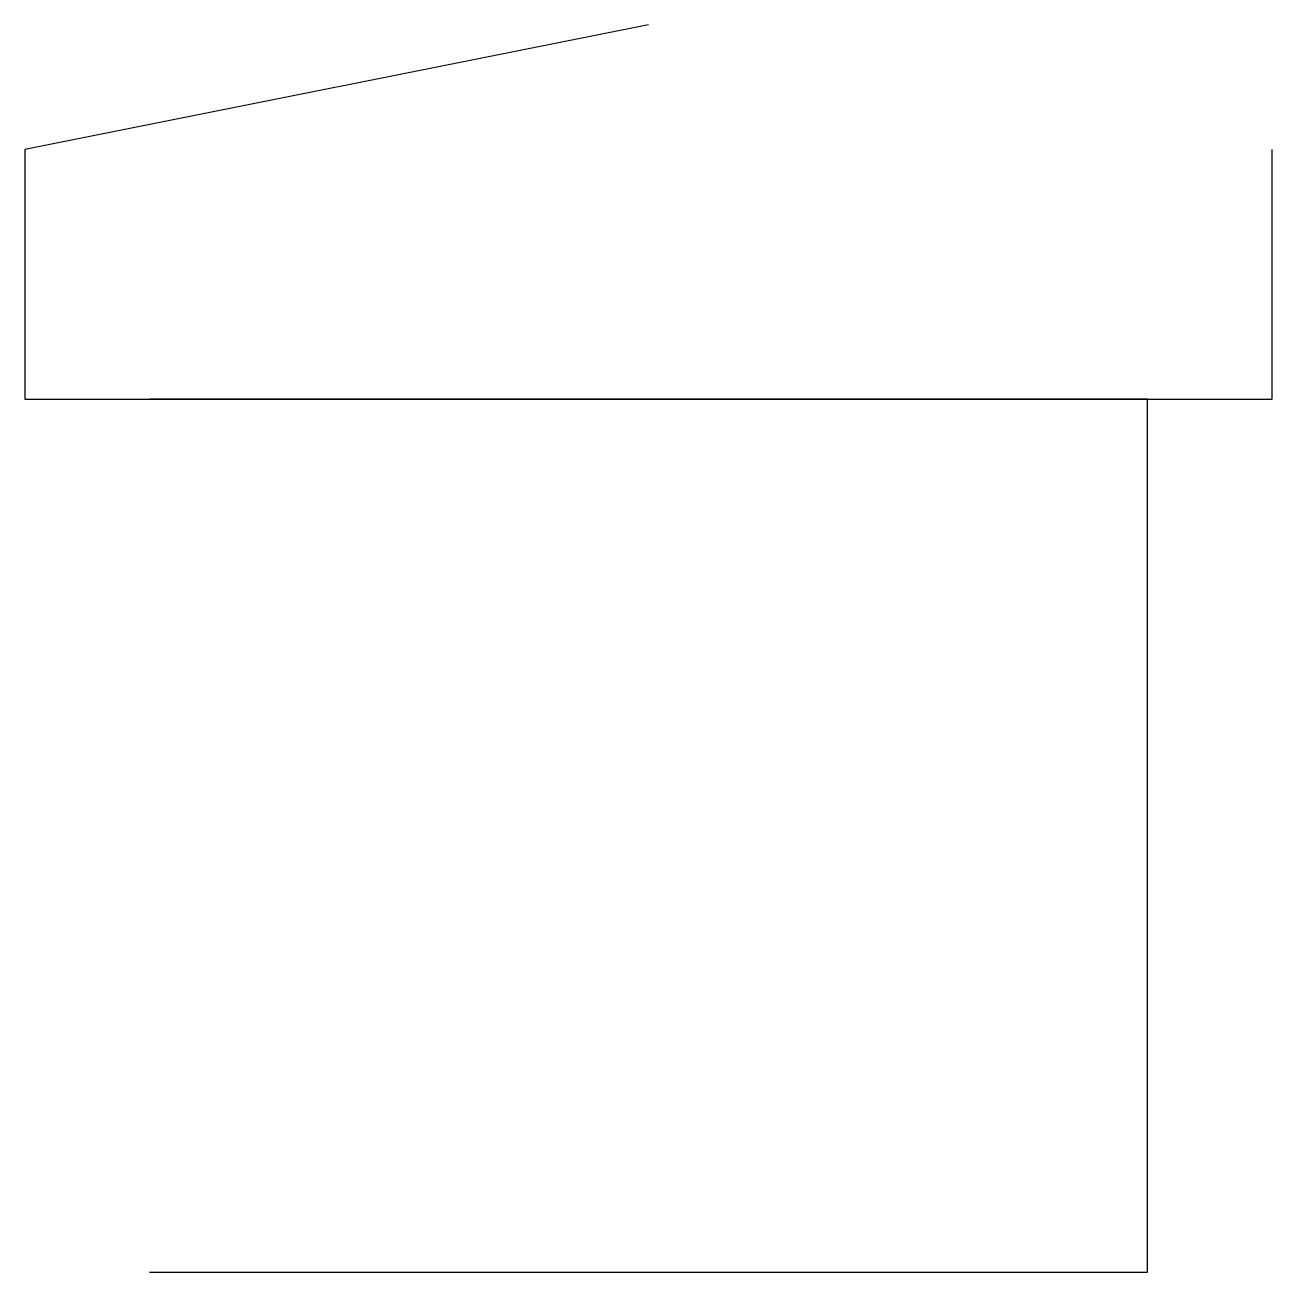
# Model space of a CAD drawing. Extents: x -0.1 to 0.1, y -0.7 to -0.5.
import ezdxf

# ---------------------------------------------------------------- set-up
doc = ezdxf.new("R2010")
doc.units = 0

msp = doc.modelspace()

# ---------------------------------------------------------------- linework, layer by layer
at = {"color": 252}
msp.add_lwpolyline([(0, -0.5), (-0.1, -0.52), (-0.1, -0.56), (0.1, -0.56), (0.1, -0.52)], dxfattribs=at)
at = {"color": 33}
msp.add_lwpolyline([(-0.08, -0.7), (0.08, -0.7), (0.08, -0.56), (-0.08, -0.56)], dxfattribs=at)

doc.saveas('drawing.dxf')
